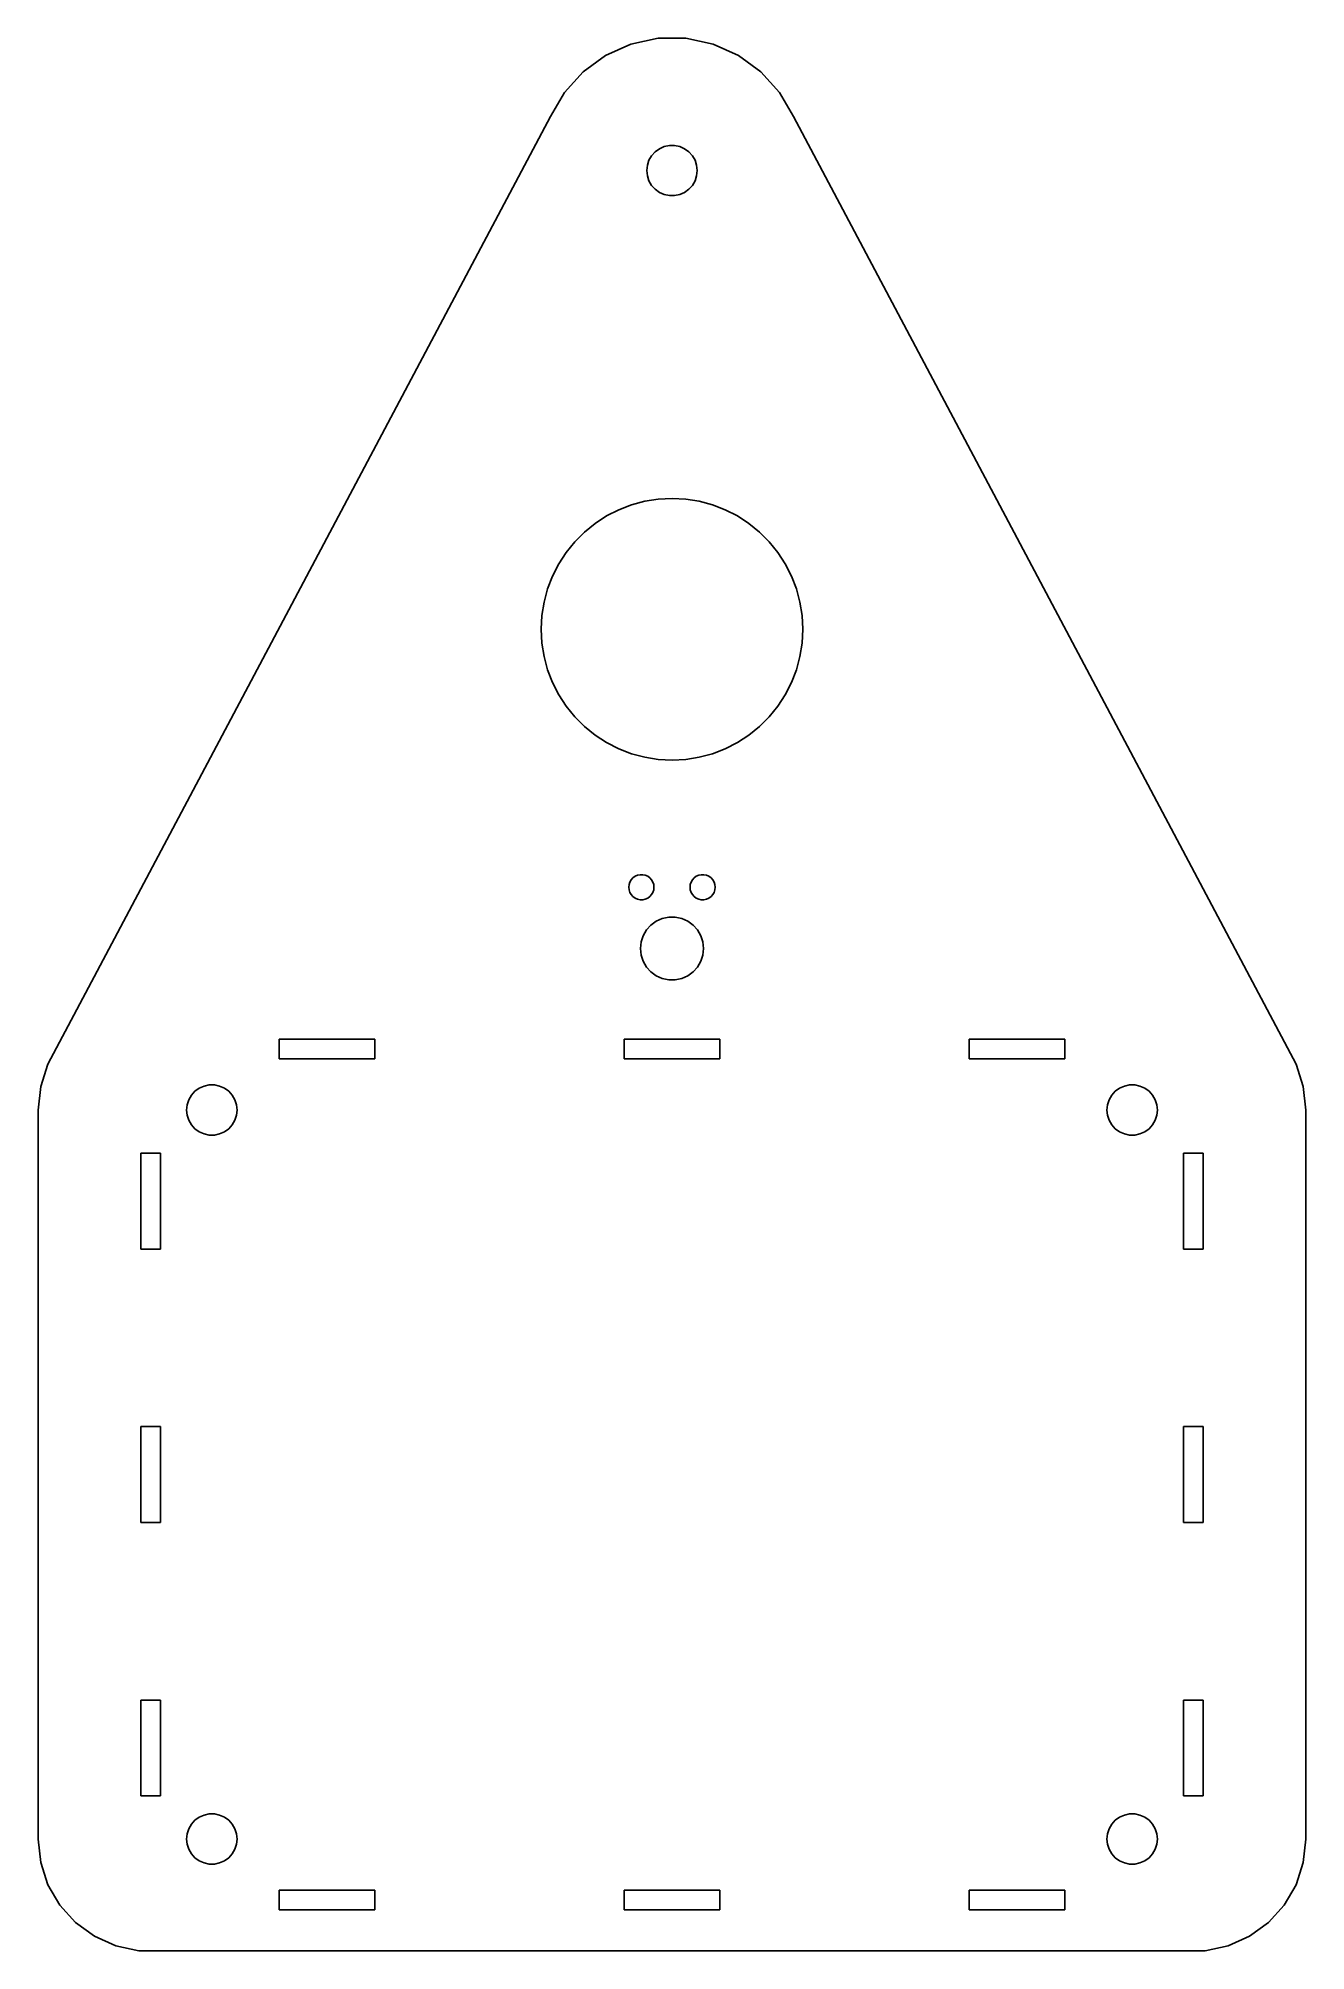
# Model space of a CAD drawing. Header units: metres. Extents: x -99 to 99, y -99 to 200.
import ezdxf

# ---------------------------------------------------------------- set-up
doc = ezdxf.new("R2010")
doc.units = ezdxf.units.M

msp = doc.modelspace()

# ---------------------------------------------------------------- linework, layer by layer
for p, q in [((-6.43785, 199.214), (-10.4167, 197.442)), ((-2.17767, 200.119), (-6.43785, 199.214)), ((2.17767, 200.119), (-2.17767, 200.119)), ((6.43785, 199.214), (2.17767, 200.119)), ((10.4167, 197.442), (6.43785, 199.214)), ((-13.9402, 194.882), (-16.8545, 191.646)), ((-10.4167, 197.442), (-13.9402, 194.882)), ((13.9402, 194.882), (10.4167, 197.442)), ((16.8545, 191.646), (13.9402, 194.882)), ((-16.8545, 191.646), (-19.0322, 187.874)), ((19.0322, 187.874), (16.8545, 191.646)), ((-19.0322, 187.874), (-97.7784, 39.3836)), ((97.7784, 39.3836), (19.0322, 187.874)), ((-2.64305, 182.335), (-1.97499, 182.821)), ((-1.97499, 182.821), (-1.22061, 183.157)), ((-1.22061, 183.157), (-0.41287, 183.328)), ((-0.41287, 183.328), (0.41287, 183.328)), ((0.41287, 183.328), (1.22061, 183.157)), ((1.22061, 183.157), (1.97499, 182.821)), ((1.97499, 182.821), (2.64305, 182.335)), ((-3.95, 179.4), (-3.86368, 180.221)), ((-3.86368, 180.221), (-3.60849, 181.007)), ((-3.60849, 181.007), (-3.1956, 181.722)), ((-3.1956, 181.722), (-2.64305, 182.335)), ((2.64305, 182.335), (3.1956, 181.722)), ((3.1956, 181.722), (3.60849, 181.007)), ((3.60849, 181.007), (3.86368, 180.221)), ((3.86368, 180.221), (3.95, 179.4)), ((-3.86368, 178.579), (-3.95, 179.4)), ((-3.60849, 177.793), (-3.86368, 178.579)), ((-3.1956, 177.078), (-3.60849, 177.793)), ((-2.64305, 176.465), (-3.1956, 177.078)), ((3.1956, 177.078), (2.64305, 176.465)), ((3.60849, 177.793), (3.1956, 177.078)), ((3.86368, 178.579), (3.60849, 177.793)), ((3.95, 179.4), (3.86368, 178.579)), ((-1.97499, 175.979), (-2.64305, 176.465)), ((-1.22061, 175.643), (-1.97499, 175.979)), ((-0.41287, 175.472), (-1.22061, 175.643)), ((0.41287, 175.472), (-0.41287, 175.472)), ((1.22061, 175.643), (0.41287, 175.472)), ((1.97499, 175.979), (1.22061, 175.643)), ((2.64305, 176.465), (1.97499, 175.979)), ((-10.25, 125.279), (-8.33809, 126.253)), ((-8.33809, 126.253), (-6.33484, 127.022)), ((-6.33484, 127.022), (-4.26218, 127.577)), ((-4.26218, 127.577), (-2.14282, 127.913)), ((-2.14282, 127.913), (0, 128.025)), ((0, 128.025), (2.14282, 127.913)), ((2.14282, 127.913), (4.26218, 127.577)), ((4.26218, 127.577), (6.33484, 127.022)), ((6.33484, 127.022), (8.33809, 126.253)), ((8.33809, 126.253), (10.25, 125.279)), ((-13.7172, 122.759), (-12.0496, 124.11)), ((-12.0496, 124.11), (-10.25, 125.279)), ((10.25, 125.279), (12.0496, 124.11)), ((12.0496, 124.11), (13.7172, 122.759)), ((-16.5848, 119.575), (-15.2345, 121.242)), ((-15.2345, 121.242), (-13.7172, 122.759)), ((13.7172, 122.759), (15.2345, 121.242)), ((15.2345, 121.242), (16.5848, 119.575)), ((-18.7277, 115.863), (-17.7535, 117.775)), ((-17.7535, 117.775), (-16.5848, 119.575)), ((16.5848, 119.575), (17.7535, 117.775)), ((17.7535, 117.775), (18.7277, 115.863)), ((-20.052, 111.787), (-19.4967, 113.86)), ((-19.4967, 113.86), (-18.7277, 115.863)), ((18.7277, 115.863), (19.4967, 113.86)), ((19.4967, 113.86), (20.052, 111.787)), ((-20.3877, 109.668), (-20.052, 111.787)), ((20.052, 111.787), (20.3877, 109.668)), ((-20.5, 107.525), (-20.3877, 109.668)), ((20.3877, 109.668), (20.5, 107.525)), ((-20.3877, 105.382), (-20.5, 107.525)), ((-20.052, 103.263), (-20.3877, 105.382)), ((20.3877, 105.382), (20.052, 103.263)), ((20.5, 107.525), (20.3877, 105.382)), ((-19.4967, 101.19), (-20.052, 103.263)), ((20.052, 103.263), (19.4967, 101.19)), ((-18.7277, 99.1869), (-19.4967, 101.19)), ((-17.7535, 97.275), (-18.7277, 99.1869)), ((18.7277, 99.1869), (17.7535, 97.275)), ((19.4967, 101.19), (18.7277, 99.1869)), ((-16.5848, 95.4754), (-17.7535, 97.275)), ((17.7535, 97.275), (16.5848, 95.4754)), ((-15.2345, 93.8078), (-16.5848, 95.4754)), ((-13.7172, 92.2905), (-15.2345, 93.8078)), ((15.2345, 93.8078), (13.7172, 92.2905)), ((16.5848, 95.4754), (15.2345, 93.8078)), ((-12.0496, 90.9402), (-13.7172, 92.2905)), ((-10.25, 89.7715), (-12.0496, 90.9402)), ((12.0496, 90.9402), (10.25, 89.7715)), ((13.7172, 92.2905), (12.0496, 90.9402)), ((-8.33809, 88.7973), (-10.25, 89.7715)), ((-6.33484, 88.0283), (-8.33809, 88.7973)), ((-4.26218, 87.473), (-6.33484, 88.0283)), ((-2.14282, 87.1373), (-4.26218, 87.473)), ((0, 87.025), (-2.14282, 87.1373)), ((2.14282, 87.1373), (0, 87.025)), ((4.26218, 87.473), (2.14282, 87.1373)), ((6.33484, 88.0283), (4.26218, 87.473)), ((8.33809, 88.7973), (6.33484, 88.0283)), ((10.25, 89.7715), (8.33809, 88.7973)), ((-5.78749, 68.8354), (-5.41029, 69.0033)), ((-5.41029, 69.0033), (-5.00644, 69.0892)), ((-5.00644, 69.0892), (-4.59355, 69.0892)), ((-4.59355, 69.0892), (-4.18968, 69.0033)), ((-4.18968, 69.0033), (-3.8125, 68.8354)), ((3.8125, 68.8354), (4.18968, 69.0033)), ((4.18968, 69.0033), (4.59355, 69.0892)), ((4.59355, 69.0892), (5.00644, 69.0892)), ((5.00644, 69.0892), (5.41029, 69.0033)), ((5.41029, 69.0033), (5.78749, 68.8354)), ((-6.77499, 67.125), (-6.73183, 67.5356)), ((-6.73183, 66.7144), (-6.77499, 67.125)), ((-6.73183, 67.5356), (-6.60425, 67.9283)), ((-6.60425, 66.3217), (-6.73183, 66.7144)), ((-6.60425, 67.9283), (-6.3978, 68.2859)), ((-6.3978, 65.9641), (-6.60425, 66.3217)), ((-6.3978, 68.2859), (-6.12152, 68.5927)), ((-6.12152, 65.6573), (-6.3978, 65.9641)), ((-6.12152, 68.5927), (-5.78749, 68.8354)), ((-3.8125, 68.8354), (-3.47845, 68.5927)), ((-3.47845, 68.5927), (-3.20218, 68.2859)), ((-3.20218, 65.9641), (-3.47845, 65.6573)), ((-3.20218, 68.2859), (-2.99574, 67.9283)), ((-2.99574, 66.3217), (-3.20218, 65.9641)), ((-2.99574, 67.9283), (-2.86815, 67.5356)), ((-2.86815, 66.7144), (-2.99574, 66.3217)), ((-2.86815, 67.5356), (-2.825, 67.125)), ((-2.825, 67.125), (-2.86815, 66.7144)), ((2.825, 67.125), (2.86815, 67.5356)), ((2.86815, 66.7144), (2.825, 67.125)), ((2.86815, 67.5356), (2.99574, 67.9283)), ((2.99574, 66.3217), (2.86815, 66.7144)), ((2.99574, 67.9283), (3.20218, 68.2859)), ((3.20218, 65.9641), (2.99574, 66.3217)), ((3.20218, 68.2859), (3.47845, 68.5927)), ((3.47845, 65.6573), (3.20218, 65.9641)), ((3.47845, 68.5927), (3.8125, 68.8354)), ((5.78749, 68.8354), (6.12152, 68.5927)), ((6.12152, 68.5927), (6.3978, 68.2859)), ((6.3978, 65.9641), (6.12152, 65.6573)), ((6.3978, 68.2859), (6.60425, 67.9283)), ((6.60425, 66.3217), (6.3978, 65.9641)), ((6.60425, 67.9283), (6.73183, 67.5356)), ((6.73183, 66.7144), (6.60425, 66.3217)), ((6.73183, 67.5356), (6.77499, 67.125)), ((6.77499, 67.125), (6.73183, 66.7144)), ((-5.78749, 65.4146), (-6.12152, 65.6573)), ((-5.41029, 65.2467), (-5.78749, 65.4146)), ((-5.00644, 65.1608), (-5.41029, 65.2467)), ((-4.59355, 65.1608), (-5.00644, 65.1608)), ((-4.18968, 65.2467), (-4.59355, 65.1608)), ((-3.8125, 65.4146), (-4.18968, 65.2467)), ((-3.47845, 65.6573), (-3.8125, 65.4146)), ((3.8125, 65.4146), (3.47845, 65.6573)), ((4.18968, 65.2467), (3.8125, 65.4146)), ((4.59355, 65.1608), (4.18968, 65.2467)), ((5.00644, 65.1608), (4.59355, 65.1608)), ((5.41029, 65.2467), (5.00644, 65.1608)), ((5.78749, 65.4146), (5.41029, 65.2467)), ((6.12152, 65.6573), (5.78749, 65.4146)), ((-4.51062, 59.5332), (-3.99451, 60.4272)), ((-3.99451, 60.4272), (-3.30382, 61.1943)), ((-3.30382, 61.1943), (-2.46873, 61.801)), ((-2.46873, 61.801), (-1.52576, 62.2208)), ((-1.52576, 62.2208), (-0.5161, 62.4354)), ((-0.5161, 62.4354), (0.5161, 62.4354)), ((0.5161, 62.4354), (1.52576, 62.2208)), ((1.52576, 62.2208), (2.46875, 61.801)), ((2.46875, 61.801), (3.30382, 61.1943)), ((3.30382, 61.1943), (3.99451, 60.4272)), ((3.99451, 60.4272), (4.51062, 59.5332)), ((-4.9375, 57.525), (-4.82959, 58.5516)), ((-4.82959, 56.4984), (-4.9375, 57.525)), ((-4.82959, 58.5516), (-4.51062, 59.5332)), ((4.51062, 59.5332), (4.82959, 58.5516)), ((4.82959, 58.5516), (4.9375, 57.525)), ((4.9375, 57.525), (4.82959, 56.4984)), ((-4.51062, 55.5167), (-4.82959, 56.4984)), ((-3.99451, 54.6228), (-4.51062, 55.5167)), ((-3.30382, 53.8557), (-3.99451, 54.6228)), ((3.99451, 54.6228), (3.30382, 53.8557)), ((4.51062, 55.5167), (3.99451, 54.6228)), ((4.82959, 56.4984), (4.51062, 55.5167)), ((-2.46875, 53.249), (-3.30382, 53.8557)), ((-1.52576, 52.8291), (-2.46875, 53.249)), ((-0.5161, 52.6145), (-1.52576, 52.8291)), ((0.5161, 52.6145), (-0.5161, 52.6145)), ((1.52576, 52.8291), (0.5161, 52.6145)), ((2.46875, 53.249), (1.52576, 52.8291)), ((3.30382, 53.8557), (2.46875, 53.249)), ((-61.575, 40.245), (-61.575, 43.325)), ((-61.575, 43.325), (-46.575, 43.325)), ((-46.575, 43.325), (-46.575, 40.245)), ((-7.5, 40.245), (-7.5, 43.325)), ((-7.5, 43.325), (7.5, 43.325)), ((7.5, 43.325), (7.5, 40.245)), ((46.575, 40.245), (46.575, 43.325)), ((46.575, 43.325), (61.575, 43.325)), ((61.575, 43.325), (61.575, 40.245)), ((-97.7784, 39.3836), (-98.9154, 35.8842)), ((-46.575, 40.245), (-61.575, 40.245)), ((7.5, 40.245), (-7.5, 40.245)), ((61.575, 40.245), (46.575, 40.245)), ((98.9154, 35.8842), (97.7784, 39.3836)), ((-74.075, 35.6458), (-73.3206, 35.9817)), ((-73.3206, 35.9817), (-72.5129, 36.1534)), ((-72.5129, 36.1534), (-71.6871, 36.1534)), ((-71.6871, 36.1534), (-70.8794, 35.9817)), ((-70.8794, 35.9817), (-70.125, 35.6458)), ((70.125, 35.6458), (70.8794, 35.9817)), ((70.8794, 35.9817), (71.6871, 36.1534)), ((71.6871, 36.1534), (72.5129, 36.1534)), ((72.5129, 36.1534), (73.3206, 35.9817)), ((73.3206, 35.9817), (74.075, 35.6458)), ((-98.9154, 35.8842), (-99.3, 32.225)), ((-76.05, 32.225), (-75.9637, 33.0462)), ((-75.9637, 33.0462), (-75.7085, 33.8316)), ((-75.7085, 33.8316), (-75.2956, 34.5468)), ((-75.2956, 34.5468), (-74.7431, 35.1604)), ((-74.7431, 35.1604), (-74.075, 35.6458)), ((-70.125, 35.6458), (-69.4569, 35.1604)), ((-69.4569, 35.1604), (-68.9044, 34.5468)), ((-68.9044, 34.5468), (-68.4915, 33.8316)), ((-68.4915, 33.8316), (-68.2363, 33.0462)), ((-68.2363, 33.0462), (-68.15, 32.225)), ((68.15, 32.225), (68.2363, 33.0462)), ((68.2363, 33.0462), (68.4915, 33.8316)), ((68.4915, 33.8316), (68.9044, 34.5468)), ((68.9044, 34.5468), (69.4569, 35.1604)), ((69.4569, 35.1604), (70.125, 35.6458)), ((74.075, 35.6458), (74.7431, 35.1604)), ((74.7431, 35.1604), (75.2956, 34.5468)), ((75.2956, 34.5468), (75.7085, 33.8316)), ((75.7085, 33.8316), (75.9637, 33.0462)), ((75.9637, 33.0462), (76.05, 32.225)), ((99.3, 32.225), (98.9154, 35.8842)), ((-99.3, 32.225), (-99.3, -81.975)), ((-75.9637, 31.4037), (-76.05, 32.225)), ((-75.7085, 30.6184), (-75.9637, 31.4037)), ((-75.2956, 29.9032), (-75.7085, 30.6184)), ((-68.4915, 30.6184), (-68.9044, 29.9032)), ((-68.2363, 31.4037), (-68.4915, 30.6184)), ((-68.15, 32.225), (-68.2363, 31.4037)), ((68.2363, 31.4037), (68.15, 32.225)), ((68.4915, 30.6184), (68.2363, 31.4037)), ((68.9044, 29.9032), (68.4915, 30.6184)), ((75.7085, 30.6184), (75.2956, 29.9032)), ((75.9637, 31.4037), (75.7085, 30.6184)), ((76.05, 32.225), (75.9637, 31.4037)), ((99.3, -81.975), (99.3, 32.225)), ((-74.7431, 29.2896), (-75.2956, 29.9032)), ((-74.075, 28.8042), (-74.7431, 29.2896)), ((-73.3206, 28.4683), (-74.075, 28.8042)), ((-72.5129, 28.2966), (-73.3206, 28.4683)), ((-71.6871, 28.2966), (-72.5129, 28.2966)), ((-70.8794, 28.4683), (-71.6871, 28.2966)), ((-70.125, 28.8042), (-70.8794, 28.4683)), ((-69.4569, 29.2896), (-70.125, 28.8042)), ((-68.9044, 29.9032), (-69.4569, 29.2896)), ((69.4569, 29.2896), (68.9044, 29.9032)), ((70.125, 28.8042), (69.4569, 29.2896)), ((70.8794, 28.4683), (70.125, 28.8042)), ((71.6871, 28.2966), (70.8794, 28.4683)), ((72.5129, 28.2966), (71.6871, 28.2966)), ((73.3206, 28.4683), (72.5129, 28.2966)), ((74.075, 28.8042), (73.3206, 28.4683)), ((74.7431, 29.2896), (74.075, 28.8042)), ((75.2956, 29.9032), (74.7431, 29.2896)), ((-83.2, 10.45), (-83.2, 25.45)), ((-83.2, 25.45), (-80.12, 25.45)), ((-80.12, 25.45), (-80.12, 10.45)), ((80.12, 10.45), (80.12, 25.45)), ((80.12, 25.45), (83.2, 25.45)), ((83.2, 25.45), (83.2, 10.45)), ((-80.12, 10.45), (-83.2, 10.45)), ((83.2, 10.45), (80.12, 10.45)), ((-83.2, -32.375), (-83.2, -17.375)), ((-83.2, -17.375), (-80.12, -17.375)), ((-80.12, -17.375), (-80.12, -32.375)), ((80.12, -32.375), (80.12, -17.375)), ((80.12, -17.375), (83.2, -17.375)), ((83.2, -17.375), (83.2, -32.375)), ((-80.12, -32.375), (-83.2, -32.375)), ((83.2, -32.375), (80.12, -32.375)), ((-83.2, -75.2), (-83.2, -60.2)), ((-83.2, -60.2), (-80.12, -60.2)), ((-80.12, -60.2), (-80.12, -75.2)), ((80.12, -75.2), (80.12, -60.2)), ((80.12, -60.2), (83.2, -60.2)), ((83.2, -60.2), (83.2, -75.2)), ((-80.12, -75.2), (-83.2, -75.2)), ((83.2, -75.2), (80.12, -75.2)), ((-75.9637, -81.1537), (-75.7085, -80.3684)), ((-75.7085, -80.3684), (-75.2956, -79.6532)), ((-75.2956, -79.6532), (-74.7431, -79.0396)), ((-74.7431, -79.0396), (-74.075, -78.5542)), ((-74.075, -78.5542), (-73.3206, -78.2183)), ((-73.3206, -78.2183), (-72.5129, -78.0466)), ((-72.5129, -78.0466), (-71.6871, -78.0466)), ((-71.6871, -78.0466), (-70.8794, -78.2183)), ((-70.8794, -78.2183), (-70.125, -78.5542)), ((-70.125, -78.5542), (-69.4569, -79.0396)), ((-69.4569, -79.0396), (-68.9044, -79.6532)), ((-68.9044, -79.6532), (-68.4915, -80.3684)), ((-68.4915, -80.3684), (-68.2363, -81.1537)), ((68.2363, -81.1537), (68.4915, -80.3684)), ((68.4915, -80.3684), (68.9044, -79.6532)), ((68.9044, -79.6532), (69.4569, -79.0396)), ((69.4569, -79.0396), (70.125, -78.5542)), ((70.125, -78.5542), (70.8794, -78.2183)), ((70.8794, -78.2183), (71.6871, -78.0466)), ((71.6871, -78.0466), (72.5129, -78.0466)), ((72.5129, -78.0466), (73.3206, -78.2183)), ((73.3206, -78.2183), (74.075, -78.5542)), ((74.075, -78.5542), (74.7431, -79.0396)), ((74.7431, -79.0396), (75.2956, -79.6532)), ((75.2956, -79.6532), (75.7085, -80.3684)), ((75.7085, -80.3684), (75.9637, -81.1537)), ((-99.3, -81.975), (-98.9154, -85.6342)), ((-76.05, -81.975), (-75.9637, -81.1537)), ((-75.9637, -82.7962), (-76.05, -81.975)), ((-75.7085, -83.5816), (-75.9637, -82.7962)), ((-75.2956, -84.2968), (-75.7085, -83.5816)), ((-68.4915, -83.5816), (-68.9044, -84.2968)), ((-68.2363, -82.7962), (-68.4915, -83.5816)), ((-68.2363, -81.1537), (-68.15, -81.975)), ((-68.15, -81.975), (-68.2363, -82.7962)), ((68.15, -81.975), (68.2363, -81.1537)), ((68.2363, -82.7962), (68.15, -81.975)), ((68.4915, -83.5816), (68.2363, -82.7962)), ((68.9044, -84.2968), (68.4915, -83.5816)), ((75.7085, -83.5816), (75.2956, -84.2968)), ((75.9637, -82.7962), (75.7085, -83.5816)), ((75.9637, -81.1537), (76.05, -81.975)), ((76.05, -81.975), (75.9637, -82.7962)), ((98.9154, -85.6342), (99.3, -81.975)), ((-98.9154, -85.6342), (-97.7784, -89.1336)), ((-74.7431, -84.9104), (-75.2956, -84.2968)), ((-74.075, -85.3958), (-74.7431, -84.9104)), ((-73.3206, -85.7317), (-74.075, -85.3958)), ((-72.5129, -85.9034), (-73.3206, -85.7317)), ((-71.6871, -85.9034), (-72.5129, -85.9034)), ((-70.8794, -85.7317), (-71.6871, -85.9034)), ((-70.125, -85.3958), (-70.8794, -85.7317)), ((-69.4569, -84.9104), (-70.125, -85.3958)), ((-68.9044, -84.2968), (-69.4569, -84.9104)), ((69.4569, -84.9104), (68.9044, -84.2968)), ((70.125, -85.3958), (69.4569, -84.9104)), ((70.8794, -85.7317), (70.125, -85.3958)), ((71.6871, -85.9034), (70.8794, -85.7317)), ((72.5129, -85.9034), (71.6871, -85.9034)), ((73.3206, -85.7317), (72.5129, -85.9034)), ((74.075, -85.3958), (73.3206, -85.7317)), ((74.7431, -84.9104), (74.075, -85.3958)), ((75.2956, -84.2968), (74.7431, -84.9104)), ((97.7784, -89.1336), (98.9154, -85.6342)), ((-97.7784, -89.1336), (-95.9387, -92.32)), ((95.9387, -92.32), (97.7784, -89.1336)), ((-95.9387, -92.32), (-93.4767, -95.0544)), ((-61.575, -93.075), (-61.575, -89.995)), ((-61.575, -89.995), (-46.575, -89.995)), ((-46.575, -89.995), (-46.575, -93.075)), ((-7.5, -93.075), (-7.5, -89.995)), ((-7.5, -89.995), (7.5, -89.995)), ((7.5, -89.995), (7.5, -93.075)), ((46.575, -93.075), (46.575, -89.995)), ((46.575, -89.995), (61.575, -89.995)), ((61.575, -89.995), (61.575, -93.075)), ((93.4767, -95.0544), (95.9387, -92.32)), ((-93.4767, -95.0544), (-90.5, -97.217)), ((-46.575, -93.075), (-61.575, -93.075)), ((7.5, -93.075), (-7.5, -93.075)), ((61.575, -93.075), (46.575, -93.075)), ((90.5, -97.217), (93.4767, -95.0544)), ((-90.5, -97.217), (-87.1387, -98.7136)), ((-87.1387, -98.7136), (-83.5397, -99.4786)), ((83.5397, -99.4786), (87.1387, -98.7136)), ((87.1387, -98.7136), (90.5, -97.217)), ((-83.5397, -99.4786), (83.5397, -99.4786))]:
    msp.add_line(p, q)

doc.saveas('drawing.dxf')
